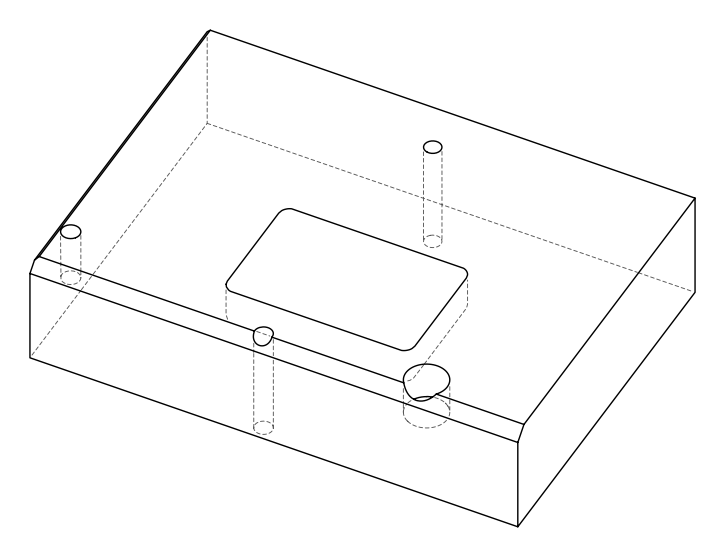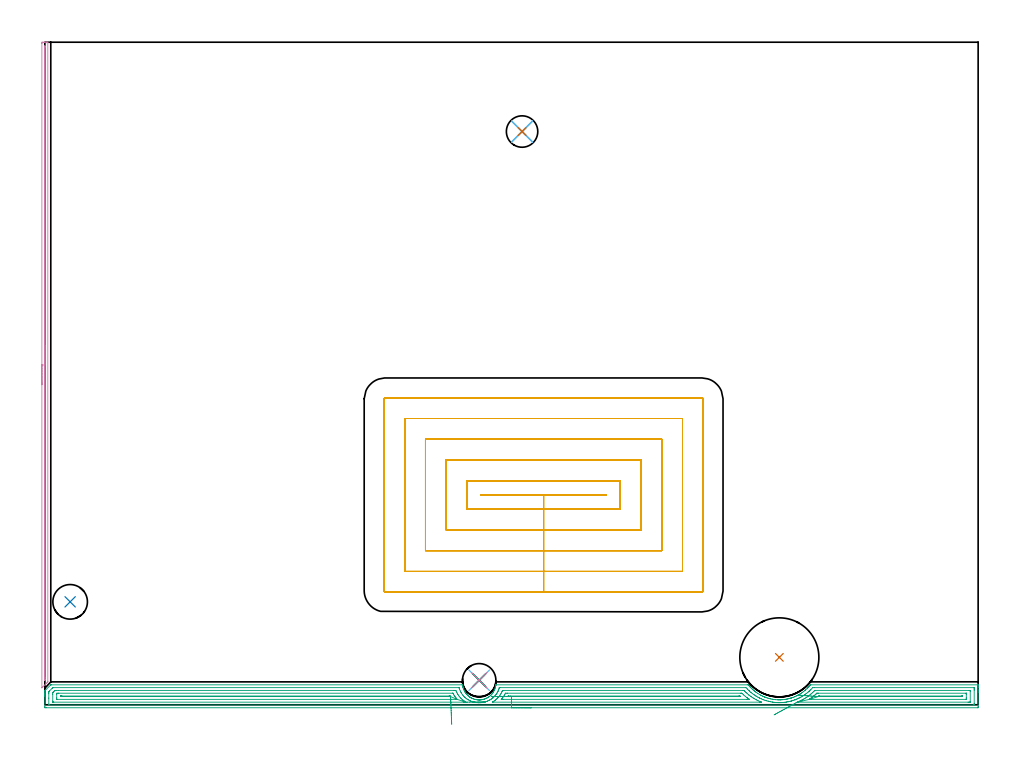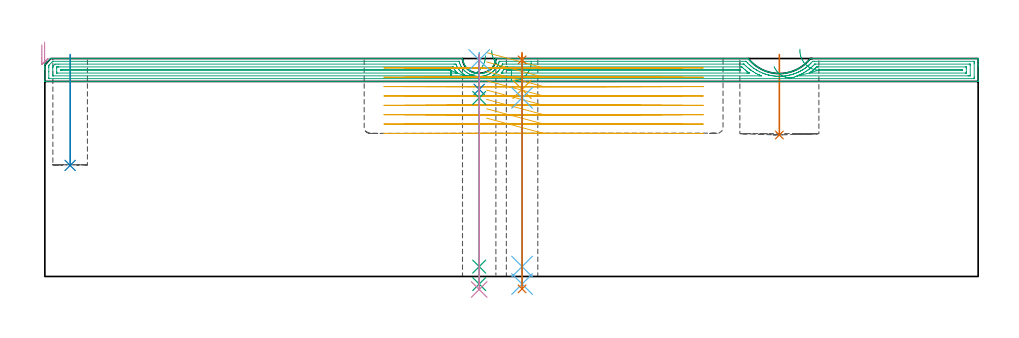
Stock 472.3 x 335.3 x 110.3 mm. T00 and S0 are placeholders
(PLAN: 13 operations, 10 tool changes, 58.4 min)
(1 INDEXABLE_INSERT_DRILL_BLIND_HOLE_FROM_SOLID | STEP1POCKET | NXT0302_035 | 0.16 min | 48010 mm3)
(2 INDEXABLE_INSERT_DRILL_BLIND_HOLE_FROM_SOLID_1 | STEP1POCKET_1 | NXT0302_006 | 0.23 min | 12933 mm3)
(3 AREA_MILL | FG_CHAMFER_SURFACE | UGT0205_001 | 18.45 min | 31269 mm3)
(4 AREA_MILL_1 | FG_CHAMFER_SURFACE_1 | UGT0205_001 | 5.34 min | 1464 mm3)
(5 MILL_RECTANGULAR_POCKET | POCKET_RECTANGULAR_STRAIGHT | UGT0201_095 | Follow Part, ap 5, ae 75% | 31.99 min | 809789 mm3)
(6 SPOT_DRILL | STEP1HOLE | NXT0321_9005460120000 | 0.03 min | 9 mm3)
(7 SPOT_DRILL_1 | STEP1HOLE_1 | NXT0321_9005460120000 | 0.03 min | 3 mm3)
(8 DRILL_BLIND_HOLE_INTO_CENTER | STEP1HOLE | UGT0301_217 | 0.07 min | 1080 mm3)
(9 GUN_DRILL_THROUGH_HOLE | STEP1HOLE | UGT0307_007 | 0.56 min | 7541 mm3)
(10 DRILL_TO_ENLARGE_THROUGH_HOLE | STEP1HOLE | UGT0301_292 | 0.48 min | 15699 mm3)
(11 DRILL_BLIND_HOLE_INTO_CENTER_1 | STEP1HOLE_1 | UGT0301_217 | 0.07 min | 1162 mm3)
(12 GUN_DRILL_THROUGH_HOLE_1 | STEP1HOLE_1 | UGT0307_007 | 0.55 min | 7569 mm3)
(13 DRILL_TO_ENLARGE_THROUGH_HOLE_1 | STEP1HOLE_1 | UGT0301_241 | 0.48 min | 13124 mm3)
(TOOL NXT0302_035 | Index. Insert Drill 40mm [880-D4000L40-05] | D40 PA176 FL200 Z2)
(TOOL NXT0302_006 | Index. Insert Drill 17.5mm [880-D1750L25-05] | D17.5 PA176 FL88 Z2)
(TOOL UGT0205_001 | Chamfer Mill 20 x 3 x 45 deg. | D20 FL50 Z2)
(TOOL UGT0201_095 | End mill 20 mm | D20 R3 FL38 Z4)
(TOOL NXT0321_9005460120000 | NC Spot Drill, 142deg, 12mm, Carbide, Uncoated | D12 PA142 FL30 Z2)
(TOOL UGT0301_217 | Twist Drill 10.4 mm | D10.4 PA118 FL82 Z2)
(TOOL UGT0307_007 | Gun Drill 10 mm | D10 PA130 FL24 Z1)
(TOOL UGT0301_292 | Twist Drill 16.9 mm | D16.9 PA118 FL120 Z2)
(TOOL UGT0301_241 | Twist Drill 15.9 mm | D15.9 PA118 FL120 Z2)
(OP 1 INDEXABLE_INSERT_DRILL_BLIND_HOLE_FROM_SOLID)
G17 G21 G94 G90
T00 M6
G54
G17 G0 G90 X371.7 Y24. S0 M3
G43 Z120.3 H1
G94 G81 G98 Z71.6 F250. R112.3
G80
M5
M2
(OP 2 INDEXABLE_INSERT_DRILL_BLIND_HOLE_FROM_SOLID_1)
G17 G21 G94 G90
T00 M6
G54
G17 G0 G90 X12.8 Y52.1 S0 M3
G43 Z120.3 H1
G94 G81 G98 Z56.2 F250. R112.3
G80
M5
M2
(OP 3 AREA_MILL)
G17 G21 G94 G90
T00 M6
G54
G17 G0 G90 X246.15 Y-1.5 S1061 M3
G43 Z120.3 H0
Z108.7
G94 G1 X246.112 Z107.828 F250.
X245.998 Z106.963
X245.809 Z106.112
X245.547 Z105.28
X245.213 Z104.474
X244.81 Z103.7
X244.342 Z102.964
X243.81 Z102.272
X243.221 Z101.629
X242.578 Z101.04
X241.886 Z100.508
X241.15 Z100.04
X240.376 Z99.637
X239.57 Z99.303
X238.738 Z99.041
X237.887 Z98.852
X237.022 Z98.738
X236.15 Z98.7
X0.625
X0.131 Y-1.495 Z98.703
X0.009 Y-1.492 Z98.706
X0. Y-1.007 Z99.191
Y4.3 Z104.494
Y4.832 Z105.029
Y5.184 Z105.38
Y5.717 Z105.913
Y6.069 Z106.263
Y6.953 Z107.151
X0.002 Y7.092 Z107.288
X0.029 Y7.13 Z107.328
X2.948 Y10.049 Z110.247
X2.961 Y10.06 Z110.259
X3.013 Y10.106 Z110.291
X3.303 Y10.1 Z110.3
X211.123
X211.379 Y10.096 Z110.29
X211.385 Y10.07 Z110.264
X211.442 Y9.747 Z109.944
X211.464 Y9.607 Z109.803
X211.509 Y9.318 Z109.517
X211.579 Y8.952 Z109.151
X211.645 Y8.722 Z108.918
X211.699 Y8.53 Z108.728
X211.725 Y8.439 Z108.637
X211.873 Y7.997 Z108.196
X211.937 Y7.838 Z108.037
X212.048 Y7.56 Z107.758
X212.251 Y7.125 Z107.321
X212.34 Y6.953 Z107.149
X212.481 Y6.68 Z106.879
X212.59 Y6.511 Z106.707
X212.702 Y6.334 Z106.533
X212.766 Y6.235 Z106.434
X212.91 Y6.027 Z106.226
X213.068 Y5.801 Z105.998
X213.203 Y5.627 Z105.822
X213.214 Y5.613 Z105.808
X213.366 Y5.428 Z105.627
X213.837 Y4.921 Z105.12
X213.87 Y4.89 Z105.088
X214.044 Y4.719 Z104.918
X214.26 Y4.526 Z104.725
X214.698 Y4.18 Z104.376
X214.871 Y4.042 Z104.24
X215.01 Y3.942 Z104.141
X215.11 Y3.875 Z104.075
X215.153 Y3.846 Z104.046
X215.253 Y3.787 Z103.986
X215.596 Y3.581 Z103.779
X215.686 Y3.532 Z103.73
X216.047 Y3.336 Z103.533
X216.409 Y3.162 Z103.361
X216.673 Y3.055 Z103.254
X216.94 Y2.955 Z103.154
X217.385 Y2.814 Z103.009
X217.601 Y2.753 Z102.953
X217.834 Y2.693 Z102.886
X218.28 Y2.597 Z102.793
X218.727 Y2.525 Z102.724
X218.958 Y2.502 Z102.701
X219.174 Y2.48 Z102.678
X219.614 Y2.457 Z102.648
X219.621
X219.77 Y2.456 Z102.652
X219.838 Y2.458 Z102.651
X220.012 Y2.46 Z102.657
X220.262 Y2.476 Z102.669
X220.508 Y2.49 Z102.684
X220.514 Z102.685
X220.962 Y2.539 Z102.737
X221.035 Y2.551 Z102.75
X221.408 Y2.615 Z102.81
X221.856 Y2.715 Z102.91
X221.946 Y2.738 Z102.937
X221.997 Y2.752 Z102.951
X222.138 Y2.791 Z102.99
X222.301 Y2.837 Z103.035
X222.354 Y2.855 Z103.054
X222.749 Y2.99 Z103.189
X223.195 Y3.164 Z103.36
X223.43 Y3.279 Z103.478
X223.645 Y3.386 Z103.584
X223.798 Y3.469 Z103.668
X224.088 Y3.627 Z103.824
X224.382 Y3.81 Z104.007
X224.412 Y3.829 Z104.026
X224.729 Y4.043 Z104.239
X224.982 Y4.231 Z104.429
X225.38 Y4.569 Z104.765
X225.573 Y4.746 Z104.942
X225.766 Y4.922 Z105.119
X225.875 Y5.031 Z105.228
X226.211 Y5.409 Z105.608
X226.267 Y5.479 Z105.678
X226.386 Y5.627 Z105.822
X226.467 Y5.724 Z105.923
X226.529 Y5.8 Z105.999
X226.769 Y6.128 Z106.327
X226.911 Y6.359 Z106.558
X227.109 Y6.679 Z106.879
X227.345 Y7.117 Z107.315
X227.477 Y7.396 Z107.592
X227.555 Y7.56 Z107.758
X227.662 Y7.809 Z108.009
X227.874 Y8.438 Z108.638
X227.954 Y8.722 Z108.921
X227.997 Y8.877 Z109.076
X228.093 Y9.318 Z109.517
X228.149 Y9.649 Z109.849
X228.174 Y9.799 Z109.998
X228.206 Y10.049 Z110.246
X228.209 Y10.061 Z110.258
X228.222 Y10.101 Z110.299
X228.529 Y10.1 Z110.3
X355.477
X356.003 Y10.099 Z110.283
X356.044 Y10.057 Z110.254
X356.322 Y9.715 Z109.914
X356.371 Y9.659 Z109.857
X356.416 Y9.607 Z109.804
X356.493 Y9.516 Z109.715
X356.663 Y9.318 Z109.517
X356.802 Y9.164 Z109.361
X356.937 Y9.014 Z109.212
X357.079 Y8.86 Z109.06
X357.216 Y8.712 Z108.912
X357.482 Y8.439 Z108.638
X357.793 Y8.133 Z108.331
X358.109 Y7.831 Z108.03
X358.409 Y7.559 Z107.759
X358.754 Y7.261 Z107.46
X358.789 Y7.231 Z107.43
X359.003 Y7.051 Z107.25
X359.052 Y7.012 Z107.21
X359.127 Y6.953 Z107.15
X359.244 Y6.858 Z107.058
X359.35 Y6.774 Z106.974
X359.469 Y6.681 Z106.878
X359.499 Y6.659 Z106.855
X359.648 Y6.547 Z106.743
X359.896 Y6.36 Z106.559
X360.7 Y5.801 Z105.999
X360.79 Y5.743 Z105.941
X361.683 Y5.197 Z105.396
X362.181 Y4.915 Z105.113
X362.307 Y4.848 Z105.047
X362.576 Y4.707 Z104.904
X363.022 Y4.486 Z104.686
X363.47 Y4.279 Z104.476
X363.521 Y4.256 Z104.453
X363.721 Y4.168 Z104.366
X363.968 Y4.061 Z104.256
X364.009 Y4.043 Z104.239
X364.363 Y3.898 Z104.096
X364.415 Y3.879 Z104.076
X364.514 Y3.841 Z104.039
X364.809 Y3.729 Z103.929
X364.862 Y3.711 Z103.911
X365.257 Y3.573 Z103.773
X365.733 Y3.423 Z103.623
X366.15 Y3.292 Z103.491
X366.605 Y3.163 Z103.36
X366.65 Y3.152 Z103.349
X366.824 Y3.107 Z103.305
X367.044 Y3.054 Z103.254
X367.21 Y3.019 Z103.219
X367.937 Y2.868 Z103.063
X368.309 Y2.805 Z103.003
X368.831 Y2.721 Z102.913
X369.724 Y2.61 Z102.803
X369.778 Y2.606 Z102.798
X370.618 Y2.535 Z102.735
X371.064 Y2.517 Z102.708
X371.119 Y2.516 Z102.706
X371.55 Y2.505 Z102.703
X371.958 Y2.509 Z102.699
X372.129 Y2.517 Z102.7
X372.405 Y2.522 Z102.713
X372.46 Y2.524 Z102.718
X372.583 Y2.531 Z102.727
X373.298 Y2.576 Z102.771
X374.192 Y2.666 Z102.861
X375.085 Y2.801 Z102.997
X375.141 Y2.812 Z103.008
X375.219 Y2.826 Z103.024
X375.646 Y2.909 Z103.107
X375.979 Y2.974 Z103.171
X376.482 Y3.092 Z103.287
X376.795 Y3.163 Z103.36
X376.872 Y3.184 Z103.382
X376.929 Y3.201 Z103.4
X377.23 Y3.293 Z103.488
X377.376 Y3.337 Z103.532
X377.533 Y3.383 Z103.582
X377.641 Y3.416 Z103.614
X377.766 Y3.454 Z103.65
X378.327 Y3.646 Z103.845
X378.659 Y3.762 Z103.957
X379.392 Y4.042 Z104.24
X379.53 Y4.099 Z104.299
X379.552 Y4.109 Z104.308
X380. Y4.31 Z104.508
X380.446 Y4.521 Z104.719
X380.951 Y4.778 Z104.975
X381.173 Y4.89 Z105.09
X381.234 Y4.921 Z105.12
X381.339 Y4.978 Z105.177
X381.502 Y5.071 Z105.271
X381.788 Y5.236 Z105.435
X382.233 Y5.504 Z105.702
X382.292 Y5.542 Z105.739
X382.698 Y5.801 Z105.999
X383.126 Y6.093 Z106.291
X383.933 Y6.68 Z106.879
X384.02 Y6.747 Z106.947
X384.623 Y7.248 Z107.445
X384.913 Y7.488 Z107.688
X384.973 Y7.542 Z107.742
X384.992 Y7.559 Z107.759
X385.807 Y8.326 Z108.524
X385.867 Y8.387 Z108.585
X385.918 Y8.439 Z108.638
X386.116 Y8.649 Z108.849
X386.229 Y8.769 Z108.969
X386.598 Y9.164 Z109.361
X386.7 Y9.273 Z109.471
X387.117 Y9.764 Z109.963
X387.348 Y10.049 Z110.245
X387.366 Y10.067 Z110.263
X387.397 Y10.098 Z110.285
X387.655 Y10.1 Z110.3
X472.122
X472.291 Y10.097 Z110.288
X472.293 Y10.08 Z110.272
X472.3 Y9.707 Z109.907
Y9.426 Z109.626
Y8.722 Z108.917
Y7.486 Z107.683
Y6.953 Z107.148
Y6.335 Z106.531
Y-1.007 Z99.191
X472.298 Y-1.275 Z98.922
X472.29 Y-1.492 Z98.706
X472.071 Y-1.499 Z98.699
X236.15 Y-1.5 Z98.7
Y-0.086 Z100.114
X2.375 Y-0.085 Z100.115
X2.012 Y-0.079 Z100.121
X2.008 Y0.038 Z100.238
X2.002 Y0.284 Z100.484
X2. Y3.381 Z103.581
Y5.593 Z105.793
X2.001 Y6.069 Z106.269
X2.002 Y6.475 Z106.675
X2.009 Y6.596 Z106.796
X2.013 Y6.651 Z106.851
X2.357 Y7.008 Z107.208
X3.692 Y8.341 Z108.541
X3.864 Y8.509 Z108.709
X4.004 Y8.642 Z108.842
X4.045 Y8.679 Z108.879
X4.237 Y8.685 Z108.885
X209.353
X209.568 Y8.683 Z108.883
X209.593 Y8.682 Z108.882
X209.6 Y8.68 Z108.88
X209.624 Y8.617 Z108.817
X209.721 Y8.305 Z108.505
X209.782 Y8.105 Z108.305
X209.872 Y7.838 Z108.038
X209.919 Y7.702 Z107.902
X210.234 Y6.953 Z107.153
X210.377 Y6.65 Z106.85
X210.676 Y6.071 Z106.271
X210.679 Y6.066 Z106.266
X211.278 Y5.184 Z105.384
X211.57 Y4.811 Z105.011
X212.032 Y4.3 Z104.5
X212.463 Y3.863 Z104.063
X212.703 Y3.649 Z103.849
X212.99 Y3.416 Z103.616
X213.357 Y3.127 Z103.327
X213.604 Y2.945 Z103.145
X214.247 Y2.535 Z102.735
X214.252 Y2.532 Z102.732
X214.831 Y2.22 Z102.42
X215.145 Y2.066 Z102.266
X215.316 Y1.986 Z102.186
X216.01 Y1.703 Z101.903
X216.039 Y1.693 Z101.893
X216.059 Y1.686 Z101.886
X216.18 Y1.647 Z101.847
X216.933 Y1.427 Z101.627
X217.235 Y1.348 Z101.548
X217.826 Y1.225 Z101.425
X218.333 Y1.145 Z101.345
X218.72 Y1.104 Z101.304
X219.315 Y1.058 Z101.258
X219.614 Y1.045 Z101.245
X220.209 Y1.058 Z101.258
X220.508 Y1.075 Z101.275
X221.038 Y1.122 Z101.322
X221.402 Y1.166 Z101.366
X221.818 Y1.235 Z101.435
X222.296 Y1.335 Z101.535
X222.551 Y1.394 Z101.594
X223.189 Y1.573 Z101.773
X223.246 Y1.591 Z101.791
X223.411 Y1.647 Z101.847
X223.976 Y1.859 Z102.059
X224.083 Y1.902 Z102.102
X224.519 Y2.1 Z102.3
X224.977 Y2.331 Z102.531
X225.109 Y2.401 Z102.601
X225.34 Y2.531 Z102.731
X225.667 Y2.733 Z102.933
X225.871 Y2.865 Z103.065
X226.198 Y3.092 Z103.292
X226.619 Y3.416 Z103.616
X226.699 Y3.48 Z103.68
X226.765 Y3.536 Z103.736
X227.168 Y3.901 Z104.101
X227.585 Y4.3 Z104.5
X227.61 Y4.324 Z104.524
X227.621 Y4.337 Z104.537
X227.659 Y4.38 Z104.58
X228.027 Y4.82 Z105.02
X228.321 Y5.184 Z105.384
X228.421 Y5.314 Z105.514
X228.552 Y5.496 Z105.696
X228.773 Y5.85 Z106.05
X228.904 Y6.069 Z106.269
X229.097 Y6.415 Z106.615
X229.375 Y6.953 Z107.153
X229.399 Y7. Z107.2
X229.446 Y7.102 Z107.302
X229.65 Y7.636 Z107.836
X229.719 Y7.838 Z108.038
X229.869 Y8.304 Z108.504
X229.957 Y8.595 Z108.795
X229.98 Y8.663 Z108.863
X229.988 Y8.679 Z108.879
X229.994 Y8.681 Z108.881
X230.019 Y8.684 Z108.884
X230.126 Y8.685 Z108.885
X230.34 Y8.686 Z108.886
X354.583 Y8.685 Z108.885
X354.621
X354.829 Y8.679 Z108.879
X355.477 Y8.01 Z108.21
X355.647 Y7.838 Z108.038
X356.371 Y7.121 Z107.321
X356.552 Y6.953 Z107.153
X357.265 Y6.326 Z106.526
X357.574 Y6.069 Z106.269
X358.158 Y5.611 Z105.811
X358.746 Y5.184 Z105.384
X359.052 Y4.972 Z105.172
X359.71 Y4.534 Z104.734
X359.946 Y4.389 Z104.589
X360.096 Y4.3 Z104.5
X360.84 Y3.87 Z104.07
X361.698 Y3.416 Z103.616
X361.734 Y3.397 Z103.597
X361.77 Y3.38 Z103.58
X362.628 Y2.991 Z103.191
X363.385 Y2.666 Z102.866
X363.521 Y2.612 Z102.812
X363.556 Y2.599 Z102.799
X363.741 Y2.531 Z102.731
X364.415 Y2.298 Z102.498
X364.769 Y2.181 Z102.381
X365.309 Y2.016 Z102.216
X366.045 Y1.803 Z102.003
X366.136 Y1.779 Z101.979
X366.203 Y1.762 Z101.962
X366.255 Y1.75 Z101.95
X366.297 Y1.74 Z101.94
X366.721 Y1.647 Z101.847
X367.097 Y1.568 Z101.768
X367.196 Y1.549 Z101.749
X367.991 Y1.41 Z101.61
X368.277 Y1.363 Z101.563
X368.884 Y1.282 Z101.482
X369.306 Y1.229 Z101.429
X369.778 Y1.186 Z101.386
X370.285 Y1.145 Z101.345
X370.672 Y1.121 Z101.321
X371.226 Y1.099 Z101.299
X371.398 Y1.095 Z101.295
X371.566 Y1.094 Z101.294
X372.118 Y1.1 Z101.3
X372.46 Y1.111 Z101.311
X372.973 Y1.139 Z101.339
X373.354 Y1.164 Z101.364
X373.802 Y1.203 Z101.403
X374.247 Y1.248 Z101.448
X374.61 Y1.288 Z101.488
X375.141 Y1.366 Z101.566
X375.385 Y1.405 Z101.605
X376.035 Y1.52 Z101.72
X376.143 Y1.54 Z101.74
X376.674 Y1.647 Z101.847
X376.902 Y1.699 Z101.899
X376.929 Y1.705 Z101.905
X377.596 Y1.871 Z102.071
X377.696 Y1.897 Z102.097
X377.823 Y1.934 Z102.134
X378.283 Y2.076 Z102.276
X378.717 Y2.213 Z102.413
X378.957 Y2.293 Z102.493
X379.61 Y2.516 Z102.716
X379.621 Y2.52 Z102.72
X379.65 Y2.531 Z102.731
X380.26 Y2.772 Z102.972
X380.504 Y2.872 Z103.072
X380.884 Y3.039 Z103.239
X381.398 Y3.272 Z103.472
X381.496 Y3.318 Z103.518
X381.696 Y3.416 Z103.616
X382.089 Y3.616 Z103.816
X382.292 Y3.723 Z103.923
X382.668 Y3.928 Z104.128
X383.186 Y4.223 Z104.423
X383.315 Y4.3 Z104.5
X383.783 Y4.594 Z104.794
X384.08 Y4.784 Z104.984
X384.32 Y4.947 Z105.147
X384.663 Y5.184 Z105.384
X384.843 Y5.313 Z105.513
X384.973 Y5.409 Z105.609
X385.353 Y5.693 Z105.893
X385.867 Y6.099 Z106.299
X386.331 Y6.495 Z106.695
X386.761 Y6.871 Z107.071
X386.804 Y6.91 Z107.11
X386.85 Y6.953 Z107.153
X387.257 Y7.347 Z107.547
X387.655 Y7.734 Z107.934
X388.549 Y8.679 Z108.879
X388.591 Y8.68 Z108.88
X389.443 Y8.686 Z108.886
X389.479
X469.925 Y8.685 Z108.885
X470.288 Y8.679 Z108.879
X470.292 Y8.562 Z108.762
X470.298 Y8.316 Z108.516
X470.3 Y7.838 Z108.038
Y7.43 Z107.63
X470.299 Y0.762 Z100.962
X470.298 Y0.356 Z100.556
X470.29 Y-0.053 Z100.147
X470.281 Y-0.08 Z100.12
X470.262 Y-0.082 Z100.118
X470.209 Y-0.084 Z100.116
X470.102 Y-0.085 Z100.115
X469.851 Y-0.086 Z100.114
X236.15
Y1.328 Z101.528
X226.765 Y1.329 Z101.529
X226.568 Y1.331 Z101.531
X226.47 Y1.334 Z101.534
X226.456 Y1.335 Z101.535
X226.463 Y1.341 Z101.541
X226.513 Y1.374 Z101.574
X226.765 Y1.525 Z101.725
X226.84 Y1.572 Z101.772
X226.957 Y1.647 Z101.847
X227.374 Y1.928 Z102.128
X227.659 Y2.125 Z102.325
X227.889 Y2.303 Z102.503
X228.176 Y2.531 Z102.731
X228.379 Y2.703 Z102.903
X228.552 Y2.855 Z103.055
X228.844 Y3.127 Z103.327
X229.142 Y3.416 Z103.616
X229.291 Y3.569 Z103.769
X229.446 Y3.739 Z103.939
X229.704 Y4.045 Z104.245
X229.913 Y4.3 Z104.5
X230.099 Y4.539 Z104.739
X230.34 Y4.862 Z105.062
X230.468 Y5.058 Z105.258
X230.545 Y5.184 Z105.384
X230.8 Y5.614 Z105.814
X231.05 Y6.069 Z106.269
X231.113 Y6.188 Z106.388
X231.234 Y6.427 Z106.627
X231.396 Y6.793 Z106.993
X231.464 Y6.953 Z107.153
X231.578 Y7.226 Z107.426
X231.591 Y7.253 Z107.453
X231.598 Y7.262 Z107.462
X231.615 Y7.265 Z107.465
X231.699 Y7.269 Z107.469
X231.807 Y7.271 Z107.471
X353.368
X353.689 Y7.269 Z107.469
X353.734 Y7.267 Z107.467
X353.758 Y7.265 Z107.465
X353.781 Y7.245 Z107.445
X353.884 Y7.147 Z107.347
X354.08 Y6.953 Z107.153
X354.583 Y6.458 Z106.658
X354.992 Y6.069 Z106.269
X355.477 Y5.64 Z105.84
X356.01 Y5.184 Z105.384
X356.207 Y5.023 Z105.223
X356.371 Y4.893 Z105.093
X356.711 Y4.635 Z104.835
X357.162 Y4.3 Z104.5
X357.265 Y4.226 Z104.426
X357.526 Y4.042 Z104.242
X358.158 Y3.627 Z103.827
X358.493 Y3.416 Z103.616
X359.052 Y3.081 Z103.281
X359.861 Y2.615 Z102.815
X359.946 Y2.571 Z102.771
X360.024 Y2.531 Z102.731
X360.84 Y2.128 Z102.328
X361.614 Y1.765 Z101.965
X361.734 Y1.714 Z101.914
X361.893 Y1.647 Z101.847
X362.628 Y1.339 Z101.539
X362.64 Y1.331 Z101.531
X362.628 Y1.33 Z101.53
X362.055 Y1.328 Z101.528
X361.734
X236.15
Y2.743 Z102.943
X231.914
X231.638
X231.234 Y2.744 Z102.944
X231.016 Y2.747 Z102.947
X230.947 Y2.75 Z102.95
X230.975 Y2.787 Z102.987
X231.03 Y2.854 Z103.054
X231.234 Y3.093 Z103.293
X231.382 Y3.269 Z103.469
X231.502 Y3.416 Z103.616
X231.777 Y3.763 Z103.963
X232.128 Y4.222 Z104.422
X232.159 Y4.269 Z104.469
X232.179 Y4.3 Z104.5
X232.496 Y4.821 Z105.021
X232.71 Y5.184 Z105.384
X232.821 Y5.383 Z105.583
X233.022 Y5.753 Z105.953
X233.082 Y5.85 Z106.05
X233.129 Y5.853 Z106.053
X233.238 Y5.855 Z106.055
X233.915 Y5.857 Z106.057
X234.129
X352.116
X352.455 Y5.855 Z106.055
X352.625 Y5.853 Z106.053
X352.706 Y5.85 Z106.05
X352.795 Y5.776 Z105.976
X353.432 Y5.184 Z105.384
X353.689 Y4.953 Z105.153
X354.446 Y4.3 Z104.5
X354.583 Y4.186 Z104.386
X355.159 Y3.73 Z103.93
X355.477 Y3.496 Z103.696
X355.589 Y3.416 Z103.616
X356.371 Y2.866 Z103.066
X356.524 Y2.757 Z102.957
X356.371 Y2.75 Z102.95
X356.153 Y2.746 Z102.946
X355.477 Y2.743 Z102.943
X355.263
X236.15
Y4.157 Z104.357
X234.954
X234.809
X234.303 Y4.164 Z104.364
Y4.181 Z104.381
X234.329 Y4.23 Z104.43
X234.368 Y4.3 Z104.5
X234.428 Y4.394 Z104.594
X234.452 Y4.429 Z104.629
X234.521 Y4.436 Z104.636
X234.667 Y4.44 Z104.64
X234.809 Y4.442 Z104.642
X235.559 Y4.443 Z104.643
X351.152
X351.442 Y4.441 Z104.641
X351.634 Y4.438 Z104.638
X351.701 Y4.436 Z104.636
X351.715 Y4.427 Z104.627
X351.745 Y4.403 Z104.603
X351.856 Y4.3 Z104.5
X351.902 Y4.251 Z104.451
X351.946 Y4.164 Z104.364
X351.008 Y4.157 Z104.357
X236.15
X235.278 Z104.395
X234.414 Z104.509
X233.562 Z104.698
X232.73 Z104.96
X231.924 Z105.294
X231.15 Z105.697
X230.414 Z106.165
X229.722 Z106.696
X229.079 Z107.286
X228.49 Z107.929
X227.959 Z108.621
X227.49 Z109.357
X227.087 Z110.131
X226.753 Z110.937
X226.491 Z111.769
X226.302 Z112.62
X226.188 Z113.485
X226.15 Z114.357
G0 X222.953 Y1.461 Z111.662
G1 X222.926 Z110.79
X222.824 Y1.46 Z109.924
X222.646 Y1.457 Z109.07
X222.394 Y1.454 Z108.234
X222.071 Y1.45 Z107.424
X221.678 Y1.445 Z106.645
X221.218 Y1.439 Z105.904
X220.696 Y1.432 Z105.205
X220.115 Y1.425 Z104.554
X219.48 Y1.417 Z103.957
X218.794 Y1.408 Z103.417
X218.065 Y1.399 Z102.939
X217.296 Y1.389 Z102.526
X216.495 Y1.379 Z102.182
X215.666 Y1.368 Z101.909
X214.817 Y1.357 Z101.709
X213.954 Y1.346 Z101.584
X213.083 Y1.335 Z101.535
X212.782 Y1.331 Z101.531
X212.463 Y1.33 Z101.53
X211.891 Y1.329 Z101.529
X4.521
X4.2 Y1.33 Z101.53
X4.093 Y1.332 Z101.532
X4.017 Y1.335 Z101.535
X4.01 Y1.449 Z101.649
X4.004 Y1.647 Z101.847
X4.001 Y1.844 Z102.044
X4. Y5.382 Z105.582
X4.007 Y6.069 Z106.269
X4.01 Y6.167 Z106.367
X4.019 Y6.208 Z106.408
X4.038 Y6.23 Z106.43
X4.2 Y6.4 Z106.6
X4.478 Y6.678 Z106.878
X4.758 Y6.953 Z107.153
X4.928 Y7.117 Z107.317
X5.094 Y7.264 Z107.464
X5.668 Y7.269 Z107.469
X6.882 Y7.272 Z107.472
X207.1 Y7.271 Z107.471
X207.676 Y7.268 Z107.468
X207.994 Y7.264 Z107.464
X208.134 Y6.953 Z107.153
X208.245 Y6.705 Z106.905
X208.549 Y6.069 Z106.269
X208.888 Y5.448 Z105.648
X209.059 Y5.184 Z105.384
X209.385 Y4.692 Z104.892
X209.68 Y4.3 Z104.5
X209.782 Y4.169 Z104.369
X210.139 Y3.768 Z103.968
X210.467 Y3.416 Z103.616
X210.676 Y3.201 Z103.401
X211.023 Y2.871 Z103.071
X211.425 Y2.531 Z102.731
X211.57 Y2.414 Z102.614
X212.116 Y1.991 Z102.191
X212.463 Y1.762 Z101.962
X212.636 Y1.647 Z101.847
X213.083 Y1.335 Z101.535
X208.667 Y2.75 Z102.95
X207.994 Y2.744 Z102.944
X207.78 Y2.743 Z102.943
X6.123
X6.069 Y2.744 Z102.944
X6.031 Y2.747 Z102.947
X6.014 Y2.749 Z102.949
X6.01 Y2.765 Z102.965
X6.005 Y2.977 Z103.177
X6. Y3.403 Z103.603
Y5.172 Z105.372
X6.007 Y5.62 Z105.82
X6.01 Y5.728 Z105.928
X6.059 Y5.798 Z105.998
X6.111 Y5.85 Z106.05
X6.207 Y5.852 Z106.052
X6.882 Y5.856 Z106.056
X7.096 Y5.857 Z106.057
X206.207
X206.422 Y5.855 Z106.055
X206.492 Y5.853 Z106.053
X206.522 Y5.85 Z106.05
X206.544 Y5.817 Z106.017
X206.565 Y5.779 Z105.979
X206.629 Y5.651 Z105.851
X206.889 Y5.184 Z105.384
X207.1 Y4.814 Z105.014
X207.445 Y4.3 Z104.5
X207.67 Y3.974 Z104.174
X207.994 Y3.531 Z103.731
X208.09 Y3.416 Z103.616
X208.667 Y2.75 Z102.95
X205.313 Y4.159 Z104.359
X204.564 Y4.157 Z104.357
X204.419
X8.525 Y4.158 Z104.358
X8.235 Y4.16 Z104.36
X8.044 Y4.164 Z104.364
X8.008 Y4.169 Z104.369
X8.006 Y4.178 Z104.378
X8.003 Y4.205 Z104.405
X8.002 Y4.3 Z104.5
X8.006 Y4.383 Z104.583
X8.01 Y4.422 Z104.622
X8.016 Y4.436 Z104.636
X8.091 Y4.438 Z104.638
X8.38 Y4.442 Z104.642
X8.525 Y4.443 Z104.643
X8.669
X204.564 Y4.442 Z104.642
X204.853 Y4.439 Z104.639
X205.045 Y4.436 Z104.636
X205.146 Y4.428 Z104.628
X205.162 Y4.404 Z104.604
X205.229 Y4.3 Z104.5
X205.313 Y4.164 Z104.364
Y4.159 Z104.359
X205.339 Y3.516 Z103.769
X205.367 Y2.824 Z103.239
X205.397 Y2.089 Z102.77
X205.429 Y1.315 Z102.368
X205.461 Y0.51 Z102.034
X205.495 Y-0.322 Z101.772
X205.53 Y-1.173 Z101.584
X205.565 Y-2.037 Z101.47
X205.6 Y-2.908 Z101.433
X205.636 Y-3.779 Z101.471
X205.671 Y-4.643 Z101.585
X205.706 Y-5.494 Z101.774
X205.739 Y-6.325 Z102.037
X205.772 Y-7.13 Z102.371
X205.804 Y-7.903 Z102.774
X205.834 Y-8.638 Z103.243
X205.862 Y-9.329 Z103.775
X205.888 Y-9.972 Z104.364
G0 Z120.3
X369.059 Y-5.095
Z106.206
G1 X369.421 Y-4.896 Z105.437
X369.84 Y-4.666 Z104.707
X370.313 Y-4.406 Z104.022
X370.836 Y-4.118 Z103.387
X371.406 Y-3.804 Z102.805
X372.019 Y-3.467 Z102.283
X372.668 Y-3.11 Z101.824
X373.351 Y-2.734 Z101.431
X374.061 Y-2.344 Z101.108
X374.793 Y-1.941 Z100.856
X375.541 Y-1.529 Z100.678
X376.3 Y-1.112 Z100.575
X377.064 Y-0.692 Z100.548
X377.827 Y-0.272 Z100.598
X378.584 Y0.144 Z100.723
X379.328 Y0.554 Z100.922
X380.054 Y0.953 Z101.195
X380.756 Y1.339 Z101.539
X380.778 Y1.351 Z101.551
X380.795 Y1.359 Z101.559
X381.434 Y1.611 Z101.811
X381.519 Y1.647 Z101.847
X382.05 Y1.886 Z102.086
X382.292 Y1.997 Z102.197
X382.655 Y2.171 Z102.371
X383.186 Y2.43 Z102.63
X383.253 Y2.464 Z102.664
X383.382 Y2.531 Z102.731
X383.832 Y2.776 Z102.976
X384.08 Y2.914 Z103.114
X384.398 Y3.101 Z103.301
X384.973 Y3.445 Z103.645
X385.493 Y3.786 Z103.986
X385.867 Y4.038 Z104.238
X386.023 Y4.146 Z104.346
X386.238 Y4.3 Z104.5
X386.539 Y4.52 Z104.72
X386.761 Y4.685 Z104.885
X387.042 Y4.906 Z105.106
X387.389 Y5.184 Z105.384
X387.534 Y5.304 Z105.504
X387.655 Y5.405 Z105.605
X388.011 Y5.717 Z105.917
X388.409 Y6.069 Z106.269
X388.482 Y6.135 Z106.335
X388.549 Y6.198 Z106.398
X388.934 Y6.573 Z106.773
X389.321 Y6.953 Z107.153
X389.6 Y7.236 Z107.436
X389.628 Y7.263 Z107.463
X389.658 Y7.266 Z107.466
X389.729 Y7.268 Z107.468
X390.015 Y7.271 Z107.471
X467.779
X468.1 Y7.269 Z107.469
X468.207 Y7.267 Z107.467
X468.283 Y7.265 Z107.465
X468.29 Y7.151 Z107.351
X468.296 Y6.953 Z107.153
X468.299 Y6.756 Z106.956
X468.3 Y1.647 Z101.847
X468.299 Y1.45 Z101.65
X468.294 Y1.383 Z101.583
X468.29 Y1.336 Z101.536
X468.26 Y1.335 Z101.535
X468.1 Y1.332 Z101.532
X467.527 Y1.329 Z101.529
X467.206 Y1.328 Z101.528
X380.825 Y1.329 Z101.529
X380.801 Y1.331 Z101.531
X380.777 Y1.334 Z101.534
X380.756 Y1.339 Z101.539
X386.883 Y2.747 Z102.947
X386.889 Y2.754 Z102.954
X386.991 Y2.831 Z103.031
X387.067 Y2.886 Z103.086
X387.09 Y2.902 Z103.102
X387.242 Y3.007 Z103.207
X387.655 Y3.3 Z103.5
X387.722 Y3.349 Z103.549
X387.813 Y3.416 Z103.616
X388.231 Y3.73 Z103.93
X388.549 Y3.974 Z104.174
X388.731 Y4.12 Z104.32
X388.951 Y4.3 Z104.5
X389.217 Y4.523 Z104.723
X389.443 Y4.715 Z104.915
X389.693 Y4.937 Z105.137
X389.968 Y5.184 Z105.384
X390.158 Y5.36 Z105.56
X390.336 Y5.528 Z105.728
X390.616 Y5.792 Z105.992
X390.66 Y5.831 Z106.031
X390.683 Y5.85 Z106.05
X390.721 Y5.852 Z106.052
X390.89 Y5.855 Z106.055
X391.23 Y5.857 Z106.057
X391.444
X466.177
X466.231 Y5.856 Z106.056
X466.269 Y5.853 Z106.053
X466.286 Y5.851 Z106.051
X466.29 Y5.835 Z106.035
X466.295 Y5.623 Z105.823
X466.3 Y5.197 Z105.397
Y3.428 Z103.628
X466.294 Y2.979 Z103.179
X466.29 Y2.763 Z102.963
X466.282 Y2.749 Z102.949
X466.255 Y2.747 Z102.947
X466.196 Y2.744 Z102.944
X466.098 Y2.743 Z102.943
X386.975
X386.912 Y2.744 Z102.944
X386.883 Y2.747 Z102.947
X391.402 Y4.17 Z104.37
X391.43 Y4.199 Z104.399
X391.537 Y4.3 Z104.5
X391.664 Y4.412 Z104.612
X391.686 Y4.43 Z104.63
X391.74 Y4.436 Z104.636
X391.835 Y4.44 Z104.64
X391.98 Y4.442 Z104.642
X463.775
X464.064 Y4.439 Z104.639
X464.256 Y4.436 Z104.636
X464.292 Y4.431 Z104.631
X464.294 Y4.422 Z104.622
X464.297 Y4.395 Z104.595
X464.298 Y4.3 Z104.5
X464.295 Y4.217 Z104.417
X464.29 Y4.177 Z104.377
X464.285 Y4.164 Z104.364
X464.209 Y4.162 Z104.362
X463.92 Y4.158 Z104.358
X463.775 Y4.157 Z104.357
X463.631
X391.979
X391.69 Y4.16 Z104.36
X391.498 Y4.164 Z104.364
X391.402 Y4.17 Z104.37
X390.537 Y4.229 Z104.467
X389.684 Y4.287 Z104.639
X388.849 Y4.344 Z104.885
X388.038 Y4.399 Z105.203
X387.258 Y4.452 Z105.591
X386.515 Y4.502 Z106.045
X385.815 Y4.55 Z106.562
X385.161 Y4.594 Z107.139
X384.561 Y4.635 Z107.771
X384.018 Y4.672 Z108.452
X383.536 Y4.705 Z109.179
X383.119 Y4.733 Z109.944
X382.77 Y4.757 Z110.744
X382.492 Y4.775 Z111.57
X382.287 Y4.789 Z112.418
X382.156 Y4.798 Z113.281
X382.101 Y4.802 Z114.151
X382.122 Y4.801 Z115.023
G0 Z120.3
M5
M2
(OP 4 AREA_MILL_1)
G17 G21 G94 G90
T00 M6
G54
G17 G0 G90 X-1.5 Y161.95 S1061 M3
G43 Z120.3 H0
Z117.3
G94 G1 Y161.988 Z116.428 F250.
Y162.102 Z115.564
Y162.291 Z114.712
Y162.553 Z113.88
Y162.887 Z113.074
Y163.29 Z112.3
Y163.759 Z111.564
Y164.29 Z110.872
Y164.879 Z110.229
Y165.522 Z109.64
Y166.214 Z109.108
Y166.95 Z108.64
Y167.724 Z108.237
Y168.53 Z107.903
Y169.362 Z107.641
Y170.214 Z107.452
Y171.078 Z107.338
Y171.95 Z107.3
Y334.672
X-1.499 Y334.815 Z107.301
X-1.491 Y335.298 Z107.305
X-1.254 Y335.3 Z107.543
X-0.893 Z107.904
X-0.361 Z108.435
X0. Z108.795
X0.723 Z109.522
X1.009 Z109.808
X1.438 Y335.292 Z110.229
X1.497 Y335.289 Z110.289
X1.5 Y335.119 Z110.3
Y11.91
X1.494 Y11.603 Z110.289
X1.491 Y11.59 Z110.288
X0.917 Y11.016 Z109.716
X-1.157 Y8.942 Z107.642
X-1.339 Y8.76 Z107.458
X-1.471 Y8.632 Z107.327
X-1.494 Y8.617 Z107.303
X-1.499 Y8.632 Z107.299
X-1.5 Y171.95 Z107.3
X-0.086 Z108.714
X-0.085 Y332.969 Z108.715
X-0.084 Y333.055 Z108.716
X-0.079 Y333.226 Z108.721
X-0.072 Y333.291 Z108.728
X-0.051 Y333.294 Z108.749
X0. Y333.297 Z108.8
X0.059 Y333.296 Z108.859
X0.075 Y333.293 Z108.875
X0.079 Y333.291 Z108.879
X0.081 Y333.255 Z108.881
X0.084 Y333.141 Z108.884
X0.086 Y332.97 Z108.886
Y332.884
Y13.613
X0.084 Y12.805 Z108.884
X0.082 Y12.722 Z108.882
X0.078 Y12.64 Z108.878
X0. Y12.555 Z108.8
X-0.045 Y12.512 Z108.755
X-0.071 Y12.489 Z108.729
X-0.079 Y12.548 Z108.721
X-0.084 Y12.719 Z108.716
X-0.085 Y12.805 Z108.715
X-0.086 Y171.95 Z108.714
Y172.822 Z108.752
Y173.687 Z108.866
Y174.538 Z109.055
Y175.37 Z109.317
Y176.176 Z109.651
Y176.95 Z110.054
Y177.686 Z110.523
Y178.378 Z111.054
Y179.021 Z111.643
Y179.61 Z112.286
Y180.142 Z112.978
Y180.61 Z113.714
Y181.013 Z114.488
Y181.347 Z115.294
Y181.609 Z116.126
Y181.798 Z116.978
Y181.912 Z117.843
Y181.95 Z118.714
G0 Z120.3
M5
M2
(OP 5 MILL_RECTANGULAR_POCKET)
G17 G21 G94 G90
T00 M6
G54
G17 G0 G90 X223.523 Y106. S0 M3
G43 Z120.3 H0
Z113.3
G94 G1 X252.4 Z105.563 F250.
X284.2 F500.
Y106.4
X220.6
Y106.
X252.4
Y99.
X291.2
Y113.4
X213.6
Y99.
X252.4
Y88.5
X301.7
Y123.9
X203.1
Y88.5
X252.4
Y78.
X312.2
Y134.4
X192.6
Y78.
X252.4
Y67.5
X322.7
Y144.9
X182.1
Y67.5
X252.4
Y57.
X332.4
G3 X333.2 Y57.8 R0.8
G1 Y154.6
G3 X332.4 Y155.4 R0.8
G1 X172.4
G3 X171.6 Y154.6 R0.8
G1 Y57.8
G3 X172.4 Y57. R0.8
G1 X252.4
X253.4
G0 X223.523 Y106. Z108.563
G1 X252.4 Z100.825 F250.
X284.2 F500.
Y106.4
X220.6
Y106.
X252.4
Y99.
X291.2
Y113.4
X213.6
Y99.
X252.4
Y88.5
X301.7
Y123.9
X203.1
Y88.5
X252.4
Y78.
X312.2
Y134.4
X192.6
Y78.
X252.4
Y67.5
X322.7
Y144.9
X182.1
Y67.5
X252.4
Y57.
X332.4
G3 X333.2 Y57.8 R0.8
G1 Y154.6
G3 X332.4 Y155.4 R0.8
G1 X172.4
G3 X171.6 Y154.6 R0.8
G1 Y57.8
G3 X172.4 Y57. R0.8
G1 X252.4
X253.4
G0 X223.523 Y106. Z103.825
G1 X252.4 Z96.088 F250.
X284.2 F500.
Y106.4
X220.6
Y106.
X252.4
Y99.
X291.2
Y113.4
X213.6
Y99.
X252.4
Y88.5
X301.7
Y123.9
X203.1
Y88.5
X252.4
Y78.
X312.2
Y134.4
X192.6
Y78.
X252.4
Y67.5
X322.7
Y144.9
X182.1
Y67.5
X252.4
Y57.
X332.4
G3 X333.2 Y57.8 R0.8
G1 Y154.6
G3 X332.4 Y155.4 R0.8
G1 X172.4
G3 X171.6 Y154.6 R0.8
G1 Y57.8
G3 X172.4 Y57. R0.8
G1 X252.4
X253.4
G0 X223.523 Y106. Z99.088
G1 X252.4 Z91.35 F250.
X284.2 F500.
Y106.4
X220.6
Y106.
X252.4
Y99.
X291.2
Y113.4
X213.6
Y99.
X252.4
Y88.5
X301.7
Y123.9
X203.1
Y88.5
X252.4
Y78.
X312.2
Y134.4
X192.6
Y78.
X252.4
Y67.5
X322.7
Y144.9
X182.1
Y67.5
X252.4
Y57.
X332.4
G3 X333.2 Y57.8 R0.8
G1 Y154.6
G3 X332.4 Y155.4 R0.8
G1 X172.4
G3 X171.6 Y154.6 R0.8
G1 Y57.8
G3 X172.4 Y57. R0.8
G1 X252.4
X253.4
G0 X223.523 Y106. Z94.35
G1 X252.4 Z86.613 F250.
X284.2 F500.
Y106.4
X220.6
Y106.
X252.4
Y99.
X291.2
Y113.4
X213.6
Y99.
X252.4
Y88.5
X301.7
Y123.9
X203.1
Y88.5
X252.4
Y78.
X312.2
Y134.4
X192.6
Y78.
X252.4
Y67.5
X322.7
Y144.9
X182.1
Y67.5
X252.4
Y57.
X332.4
G3 X333.2 Y57.8 R0.8
G1 Y154.6
G3 X332.4 Y155.4 R0.8
G1 X172.4
G3 X171.6 Y154.6 R0.8
G1 Y57.8
G3 X172.4 Y57. R0.8
G1 X252.4
X253.4
G0 X223.523 Y106. Z89.613
G1 X252.4 Z81.875 F250.
X284.2 F500.
Y106.4
X220.6
Y106.
X252.4
Y99.
X291.2
Y113.4
X213.6
Y99.
X252.4
Y88.5
X301.7
Y123.9
X203.1
Y88.5
X252.4
Y78.
X312.2
Y134.4
X192.6
Y78.
X252.4
Y67.5
X322.7
Y144.9
X182.1
Y67.5
X252.4
Y57.
X332.4
G3 X333.2 Y57.8 R0.8
G1 Y154.6
G3 X332.4 Y155.4 R0.8
G1 X172.4
G3 X171.6 Y154.6 R0.8
G1 Y57.8
G3 X172.4 Y57. R0.8
G1 X252.4
X253.4
G0 X223.523 Y106. Z84.875
G1 X252.4 Z77.138 F250.
X284.2 F500.
Y106.4
X220.6
Y106.
X252.4
Y99.
X291.2
Y113.4
X213.6
Y99.
X252.4
Y88.5
X301.7
Y123.9
X203.1
Y88.5
X252.4
Y78.
X312.2
Y134.4
X192.6
Y78.
X252.4
Y67.5
X322.7
Y144.9
X182.1
Y67.5
X252.4
Y57.
X332.4
G3 X333.2 Y57.8 R0.8
G1 Y154.6
G3 X332.4 Y155.4 R0.8
G1 X172.4
G3 X171.6 Y154.6 R0.8
G1 Y57.8
G3 X172.4 Y57. R0.8
G1 X252.4
X253.4
G0 X223.523 Y106. Z80.138
G1 X252.4 Z72.4 F250.
X284.2 F500.
Y106.4
X220.6
Y106.
X252.4
Y99.
X291.2
Y113.4
X213.6
Y99.
X252.4
Y88.5
X301.7
Y123.9
X203.1
Y88.5
X252.4
Y78.
X312.2
Y134.4
X192.6
Y78.
X252.4
Y67.5
X322.7
Y144.9
X182.1
Y67.5
X252.4
Y57.
X332.4
G3 X333.2 Y57.8 R0.8
G1 Y154.6
G3 X332.4 Y155.4 R0.8
G1 X172.4
G3 X171.6 Y154.6 R0.8
G1 Y57.8
G3 X172.4 Y57. R0.8
G1 X252.4
X253.4
G0 Z120.3
M5
M2
(OP 6 SPOT_DRILL)
G17 G21 G94 G90
T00 M6
G54
G17 G0 G90 X219.8 Y12.4 S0 M3
G43 Z120.3 H0
G94 G81 G98 Z109.573 F250. R113.3
G80
M5
M2
(OP 7 SPOT_DRILL_1)
G17 G21 G94 G90
T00 M6
G54
G17 G0 G90 X241.5 Y290.1 S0 M3
G43 Z120.3 H0
G94 G81 G98 Z109.616 F250. R113.3
G80
M5
M2
(OP 8 DRILL_BLIND_HOLE_INTO_CENTER)
G17 G21 G94 G90
T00 M6
G54
G17 G0 G90 X219.8 Y12.4 S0 M3
G43 Z120.3 H0
G94 G81 G98 Z94.7 F250. R112.3
G80
M5
M2
(OP 9 GUN_DRILL_THROUGH_HOLE)
G17 G21 G94 G90
T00 M6
G54
G17 G0 G90 X219.8 Y12.4 M8
G43 Z120.3 H0
Z108.478
S716 M3
G94 G1 Z90.373 F125. M26
G4 X.084
Z5. F250.
G4 X.084
Z-3.832 F125.
G4 X.084
M5
M9
G0 Z108.478
Z120.3
M2
(OP 10 DRILL_TO_ENLARGE_THROUGH_HOLE)
G17 G21 G94 G90
T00 M6
G54
G17 G0 G90 X219.8 Y12.4 S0 M3
G43 Z120.3 H0
G94 G73 G98 Z-6.577 F250. Q16.697 R112.3
G80
M5
M2
(OP 11 DRILL_BLIND_HOLE_INTO_CENTER_1)
G17 G21 G94 G90
T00 M6
G54
G17 G0 G90 X241.5 Y290.1 S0 M3
G43 Z120.3 H0
G94 G81 G98 Z94.7 F250. R112.3
G80
M5
M2
(OP 12 GUN_DRILL_THROUGH_HOLE_1)
G17 G21 G94 G90
T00 M6
G54
G17 G0 G90 X241.5 Y290.1 M8
G43 Z120.3 H0
Z107.841
S716 M3
G94 G1 Z90.373 F125. M26
G4 X.084
Z5. F250.
G4 X.084
Z-3.832 F125.
G4 X.084
M5
M9
G0 Z107.841
Z120.3
M2
(OP 13 DRILL_TO_ENLARGE_THROUGH_HOLE_1)
G17 G21 G94 G90
T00 M6
G54
G17 G0 G90 X241.5 Y290.1 S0 M3
G43 Z120.3 H0
G94 G73 G98 Z-6.277 F250. Q14.572 R112.3
G80
M5
M2
